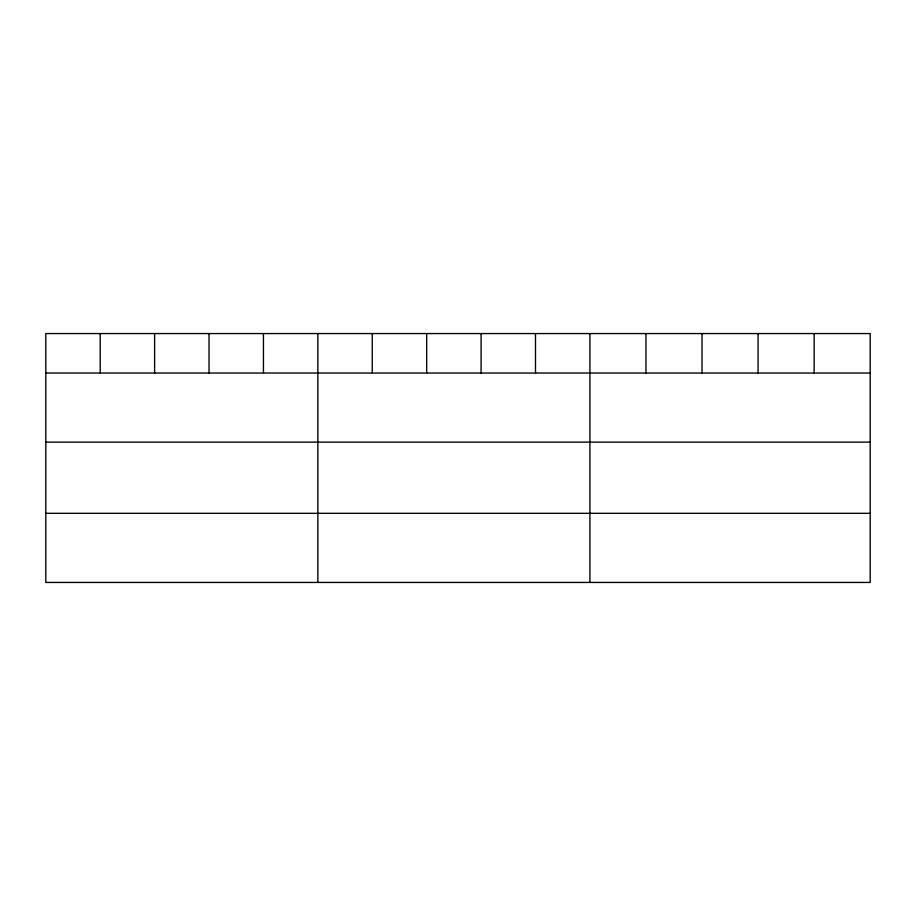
<?xml version="1.0" encoding="UTF-8"?>
<svg xmlns="http://www.w3.org/2000/svg" width="916" height="916" viewBox="0 0 916 916"><rect width="100%" height="100%" fill="white"/><g stroke="black" fill="none" stroke-linecap="round" stroke-linejoin="round"><path stroke-width="1.37" d="M870.2 373.03L870.2 582.439L45.8 582.439L45.8 333.561L870.2 333.561L870.2 373.03L45.8 373.03M45.8 442.13L870.2 442.13M45.8 513.326L870.2 513.326M814.141 333.561L814.141 373.03M758.082 333.561L758.082 373.03M702.022 333.561L702.022 373.03M645.963 333.561L645.963 373.03M589.904 333.561L589.904 582.439M535.494 333.561L535.494 373.03M481.083 333.561L481.083 373.03M426.673 333.561L426.673 373.03M372.262 333.561L372.262 373.03M317.852 333.561L317.852 582.439M263.442 333.561L263.442 373.03M209.031 333.561L209.031 373.03M154.621 333.561L154.621 373.03M100.21 333.561L100.21 373.03"/></g></svg>
